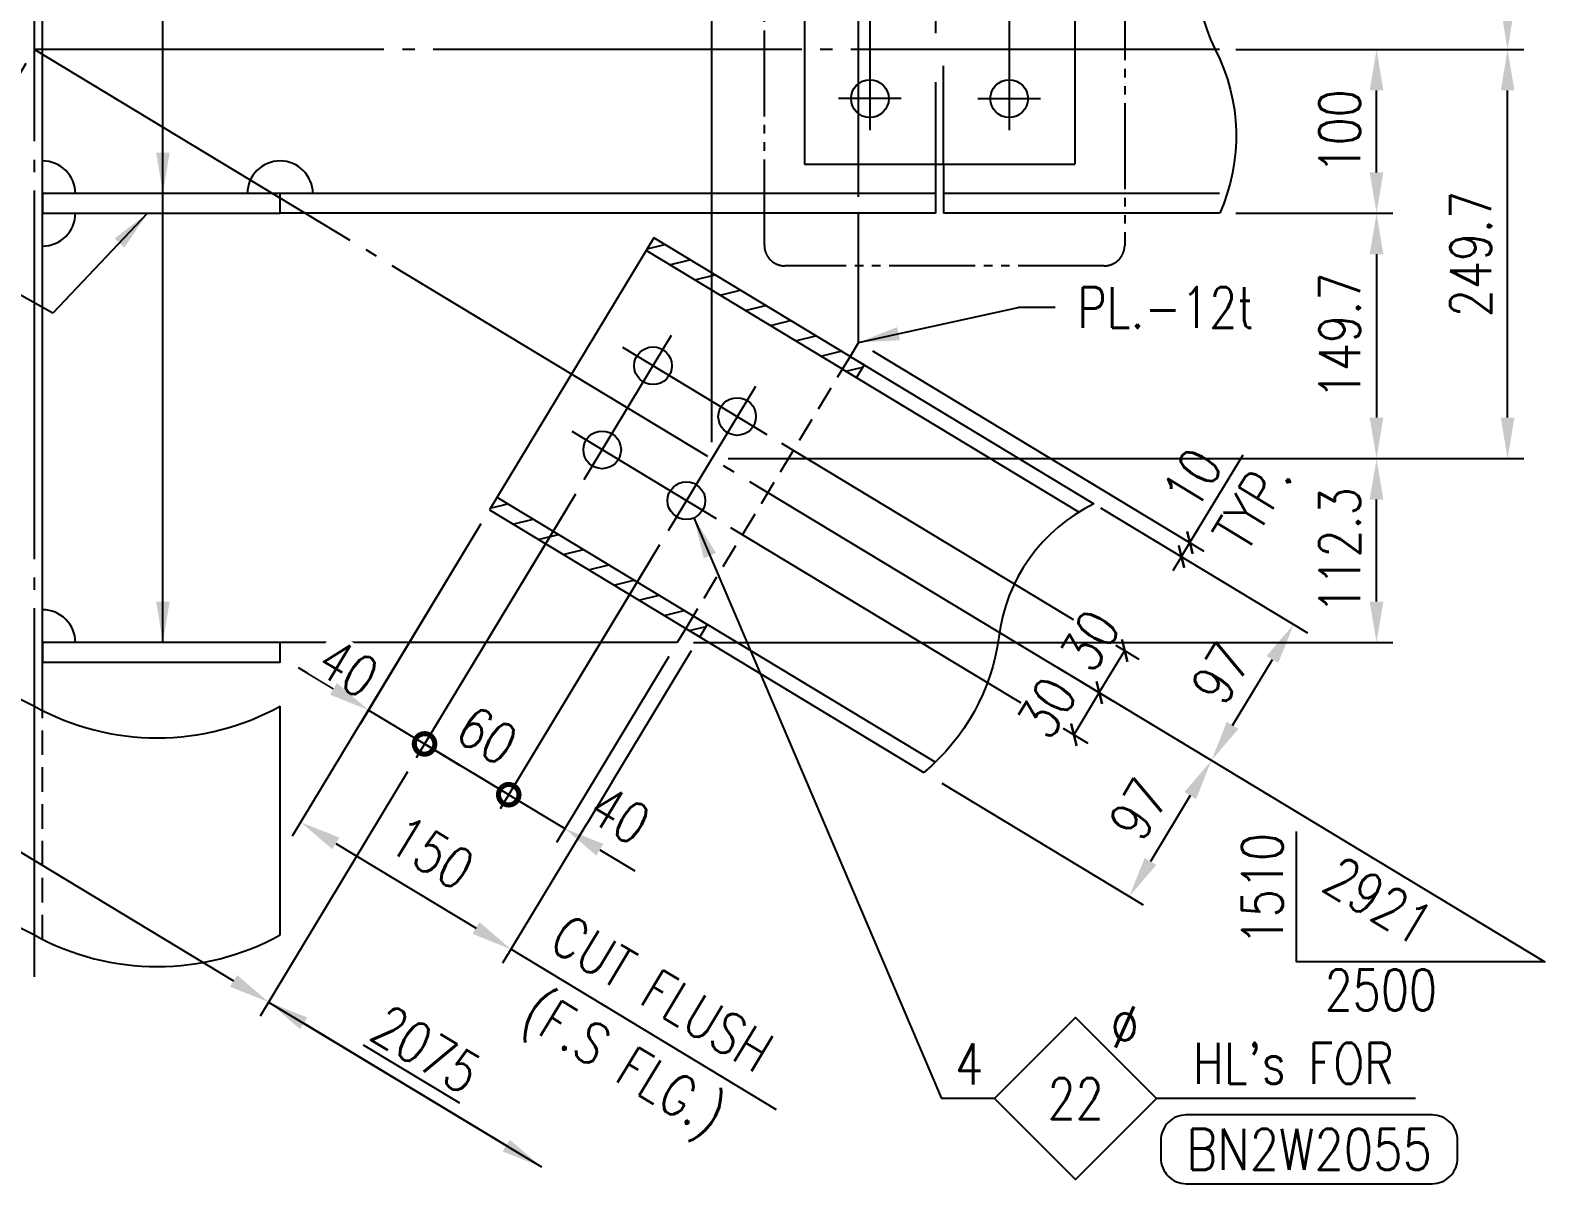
# Model space of a CAD drawing. Header units: millimetres. Extents: x 0 to 232280, y -26939 to 23794.
# Drawn here: x 133098 to 136796, y -21586 to -18769 of the extents above; entities that cross this region are included whole.
import ezdxf
from ezdxf.enums import TextEntityAlignment as Align

# ---------------------------------------------------------------- set-up
doc = ezdxf.new("R2010")
doc.units = ezdxf.units.MM
doc.header["$LTSCALE"] = 30
for name, pattern in [('JNK-CENTER', [34, 30, -1.5, 1, -1.5]), ('JNK-HIDDEN', [3, 2, -1]), ('PH2', [15, 10, -1, 1, -1, 1, -1])]:
    doc.linetypes.add(name, pattern=pattern)
for name, color, linetype in [('CEN-R', 1, 'JNK-CENTER'), ('CON-G', 3, 'Continuous'), ('CON-W', 7, 'Continuous'), ('CON-Y', 2, 'Continuous'), ('conL-g', 3, 'Continuous'), ('det', 2, 'PH2'), ('Dim-W', 7, 'Continuous'), ('HID-Y', 2, 'JNK-HIDDEN'), ('hole-g', 3, 'Continuous'), ('STL-OBJT', 7, 'Continuous')]:
    doc.layers.add(name, color=color, linetype=linetype)
doc.styles.add('SIMPLEX', font='simplex.shx', dxfattribs={"width": 0.8})
doc.dimstyles.new('DIM40', dxfattribs={"dimscale": 40, "dimtxt": 2.5, "dimasz": 2.5, "dimexe": 1, "dimexo": 1, "dimgap": 1, "dimtad": 1, "dimdec": 0, "dimdsep": 46, "dimtxsty": 'SIMPLEX', "dimcen": 0, "dimclrd": 7, "dimclre": 7, "dimclrt": 2, "dimadec": 1, "dimazin": 2, "dimtfac": 1, "dimtdec": 0, "dimtix": 1, "dimtmove": 2, "dimatfit": 2, "dimfxl": 1, "dimtolj": 1, "dimtzin": 0, "dimarcsym": 1})
doc.dimstyles.new('DIM40x4', dxfattribs={"dimscale": 40, "dimtxt": 2.5, "dimasz": 2.5, "dimexe": 1, "dimexo": 1, "dimgap": 1, "dimtad": 1, "dimdec": 1, "dimlfac": 0.25, "dimdsep": 46, "dimtxsty": 'SIMPLEX', "dimcen": 2.5, "dimclrd": 7, "dimclre": 7, "dimclrt": 2, "dimadec": 1, "dimazin": 2, "dimtfac": 1, "dimtdec": 1, "dimtmove": 2, "dimatfit": 3, "dimfxl": 1, "dimtfill": 1, "dimtolj": 1, "dimtzin": 0, "dimarcsym": 1})

# ---------------------------------------------------------------- blocks, each defined once
blk = doc.blocks.new('A$C2A8A663C')
at = {"layer": 'CEN-R'}
for p, q in [((-45, -50.83), (-45, -149.17)), ((40, -50.83), (40, -149.17)), ((-25.83, -70), (-64.17, -70)), ((-25.83, -70), (-64.17, -70)), ((20.83, -70), (59.17, -70)), ((20.83, -70), (59.17, -70)), ((-45, -110.83), (-45, -149.17)), ((40, -110.83), (40, -149.17)), ((-25.83, -130), (-64.17, -130)), ((-25.83, -130), (-64.17, -130)), ((20.83, -130), (59.17, -130)), ((20.83, -130), (59.17, -130))]:
    blk.add_line(p, q, dxfattribs=at)
at = {"layer": 'CON-G'}
for p, q in [((-5, -24), (-5, 0)), ((0, -24), (0, 0)), ((-5, -30), (-5, -24)), ((0, -30), (0, -24)), ((-85, -30), (80, -30)), ((-85, -30), (-85, -170)), ((80, -30), (80, -170)), ((-85, -170), (80, -170)), ((-5, -170), (-5, -176)), ((0, -170), (0, -176)), ((-5, -176), (-5, -200)), ((0, -176), (0, -200))]:
    blk.add_line(p, q, dxfattribs=at)
for centre in [(-45, -70), (40, -70), (-45, -130), (40, -130)]:
    blk.add_circle(centre, 11.5, dxfattribs=at)
at = {"layer": 'HID-Y'}
for p, q in [((-5, -30), (-5, -170)), ((0, -170), (0, -30))]:
    blk.add_line(p, q, dxfattribs=at)
blk = doc.blocks.new('F3R2332')
at = {"layer": 'Dim-W', "ltscale": 0.5}
h = blk.add_hatch(dxfattribs=at)
h.set_pattern_fill('ANSI31', color=256, scale=4)
h.paths.add_polyline_path([(319264.57, -29798.02), (319124.57, -29798.02), (319124.57, -29807.02), (319264.57, -29807.02), (319274.57, -29807.02), (319274.57, -29798.02)])
h = blk.add_hatch(dxfattribs=at)
h.set_pattern_fill('ANSI31', color=256, scale=4)
h.set_pattern_definition([(45, (0, -185), (-8.9802561, 8.9802561), [])])
h.paths.add_polyline_path([(319274.57, -29983.02), (319264.57, -29983.02), (319124.57, -29983.02), (319124.57, -29992.02), (319264.57, -29992.02), (319274.57, -29992.02)])
at = {"ltscale": 0.5}
for p, q in [((319264.57, -29798.02), (319274.57, -29798.02)), ((319274.57, -29798.02), (319274.57, -29807.02)), ((319264.57, -29807.02), (319274.57, -29807.02)), ((319264.57, -29983.02), (319274.57, -29983.02)), ((319274.57, -29983.02), (319274.57, -29992.02)), ((319264.57, -29992.02), (319274.57, -29992.02))]:
    blk.add_line(p, q, dxfattribs=at)
at = {"layer": 'CEN-R'}
for p, q in [((319164.57, -29843.52), (319164.57, -29946.52)), ((319224.57, -29843.52), (319224.57, -29946.52)), ((319246.07, -29865.02), (319143.07, -29865.02)), ((319246.07, -29925.02), (319143.07, -29925.02))]:
    blk.add_line(p, q, dxfattribs=at)
at = {"layer": 'CON-G'}
for p, q in [((319264.57, -29798.02), (319124.57, -29798.02)), ((319124.57, -29798.02), (319124.57, -29992.02)), ((319264.57, -29807.02), (319124.57, -29807.02)), ((319124.57, -29983.02), (319264.57, -29983.02)), ((319124.57, -29992.02), (319264.57, -29992.02))]:
    blk.add_line(p, q, dxfattribs=at)
at = {"layer": 'conL-g'}
for centre in [(319164.57, -29865.02), (319224.57, -29865.02), (319164.57, -29925.02), (319224.57, -29925.02)]:
    blk.add_circle(centre, 11.5, dxfattribs=at)
blk = doc.blocks.new('*D4022')
at = {"layer": 'DEFPOINTS', "color": 0, "ltscale": 0.5, "transparency": 16777216}
for p in [(135676.8, -19914.3), (136182.8, -20220), (135571.2, -20303.9)]:
    blk.add_point(p, dxfattribs=at)
at = {"layer": 'Dim-W', "color": 7, "lineweight": -2, "ltscale": 0.5, "transparency": 16777216}
for p, q in [((135711, -19935), (136217, -20240.6)), ((135605.5, -20324.6), (136016.4, -20572.8)), ((136033.9, -20466.5), (136131.1, -20305.6))]:
    blk.add_line(p, q, dxfattribs=at)
at = {"layer": 'Dim-W', "color": 7, "ltscale": 0.5, "transparency": 16777216}
for points in [[(136116.8, -20296.9), (136145.3, -20314.2), (136182.8, -20220)], [(136019.6, -20457.9), (136048.1, -20475.1), (135982.2, -20552.1)]]:
    blk.add_solid(points, dxfattribs=at)
at = {"layer": 'Dim-W', "color": 2, "ltscale": 0.5, "transparency": 16777216, "insert": (136005.4, -20339.5), "char_height": 100, "attachment_point": 5, "rotation": 58.868, "style": 'SIMPLEX', "bg_fill": 3, "box_fill_scale": 1.1, "bg_fill_color": 256, "bg_fill_true_color": 13158600, "bg_fill_transparency": 0}
blk.add_mtext('\\A1;97', dxfattribs=at)
blk = doc.blocks.new('*D4023')
at = {"layer": 'DEFPOINTS', "color": 0, "ltscale": 0.5, "transparency": 16777216}
for p in [(135571.2, -20303.9), (135289.4, -20587), (135781.6, -20884.2)]:
    blk.add_point(p, dxfattribs=at)
at = {"layer": 'Dim-W', "color": 7, "lineweight": -2, "ltscale": 0.5, "transparency": 16777216}
for p, q in [((135605.5, -20324.6), (136016.4, -20572.8)), ((135323.7, -20607.6), (135815.8, -20904.9)), ((135930.5, -20637.7), (135833.3, -20798.6))]:
    blk.add_line(p, q, dxfattribs=at)
at = {"layer": 'Dim-W', "color": 7, "ltscale": 0.5, "transparency": 16777216}
for points in [[(135916.2, -20629.1), (135944.7, -20646.3), (135982.2, -20552.1)], [(135819, -20790), (135847.5, -20807.2), (135781.6, -20884.2)]]:
    blk.add_solid(points, dxfattribs=at)
at = {"layer": 'Dim-W', "color": 2, "ltscale": 0.5, "transparency": 16777216, "insert": (135804.8, -20671.6), "char_height": 100, "attachment_point": 5, "rotation": 58.868, "style": 'SIMPLEX', "bg_fill": 3, "box_fill_scale": 1.1, "bg_fill_color": 256, "bg_fill_true_color": 13158600, "bg_fill_transparency": 0}
blk.add_mtext('\\A1;97', dxfattribs=at)
blk = doc.blocks.new('_ArchTick')
at = {"color": 0, "linetype": 'ByBlock', "const_width": 0.15}
blk.add_lwpolyline([(-0.5, -0.5), (0.5, 0.5)], dxfattribs=at)
blk = doc.blocks.new('*D4024')
at = {"layer": 'DEFPOINTS', "color": 0, "ltscale": 0.5, "transparency": 16777216}
for p in [(134897.7, -19756.9), (135571.2, -20303.9)]:
    blk.add_point(p, dxfattribs=at)
at = {"layer": 'Dim-W', "color": 7, "lineweight": -2, "ltscale": 0.5, "transparency": 16777216}
for p, q in [((134932, -19777.6), (135804.5, -20304.6)), ((135708.3, -20386.6), (135770.3, -20283.9)), ((135605.5, -20324.6), (135742.5, -20407.3))]:
    blk.add_line(p, q, dxfattribs=at)
at = {"layer": 'Dim-W', "color": 2, "ltscale": 0.5, "transparency": 16777216, "insert": (135685.5, -20259), "char_height": 100, "attachment_point": 5, "rotation": 58.868, "style": 'SIMPLEX', "bg_fill": 3, "box_fill_scale": 1.1, "bg_fill_color": 256, "bg_fill_true_color": 13158600, "bg_fill_transparency": 0}
blk.add_mtext('\\A1;30', dxfattribs=at)
at = {"layer": 'DEFPOINTS', "color": 0, "ltscale": 0.5, "transparency": 16777216}
blk.add_point((135770.3, -20283.9), dxfattribs=at)
at = {"layer": 'Dim-W', "color": 7, "lineweight": -2, "ltscale": 0.5, "transparency": 16777216, "xscale": 40, "yscale": 40, "zscale": 40}
for p, rotation in [((135770.3, -20283.9), 58.86802381178573), ((135708.3, -20386.6), 238.8680238117857)]:
    blk.add_blockref('_ArchTick', p, dxfattribs=dict(at, rotation=rotation))
blk = doc.blocks.new('*D4025')
at = {"layer": 'DEFPOINTS', "color": 0, "ltscale": 0.5, "transparency": 16777216}
for p in [(134773.7, -19962.3), (135571.2, -20303.9)]:
    blk.add_point(p, dxfattribs=at)
at = {"layer": 'Dim-W', "color": 7, "lineweight": -2, "ltscale": 0.5, "transparency": 16777216}
for p, q in [((134807.9, -19983), (135680.4, -20510)), ((135605.5, -20324.6), (135742.5, -20407.3)), ((135708.3, -20386.6), (135646.2, -20489.4))]:
    blk.add_line(p, q, dxfattribs=at)
at = {"layer": 'Dim-W', "color": 2, "ltscale": 0.5, "transparency": 16777216, "insert": (135580.4, -20423), "char_height": 100, "attachment_point": 5, "rotation": 58.868, "style": 'SIMPLEX', "bg_fill": 3, "box_fill_scale": 1.1, "bg_fill_color": 256, "bg_fill_true_color": 13158600, "bg_fill_transparency": 0}
blk.add_mtext('\\A1;30', dxfattribs=at)
at = {"layer": 'DEFPOINTS', "color": 0, "ltscale": 0.5, "transparency": 16777216}
blk.add_point((135646.2, -20489.4), dxfattribs=at)
at = {"layer": 'Dim-W', "color": 7, "lineweight": -2, "ltscale": 0.5, "transparency": 16777216, "xscale": 40, "yscale": 40, "zscale": 40}
for p, rotation in [((135708.3, -20386.6), 58.8680238117857), ((135646.2, -20489.4), 238.8680238117857)]:
    blk.add_blockref('_ArchTick', p, dxfattribs=dict(at, rotation=rotation))
blk = doc.blocks.new('*D4026')
at = {"layer": 'DEFPOINTS', "color": 0, "ltscale": 0.5, "transparency": 16777216}
for p in [(135120.3, -19531.5), (135676.8, -19914.3), (135929.5, -20020.3)]:
    blk.add_point(p, dxfattribs=at)
at = {"layer": 'Dim-W', "color": 7, "lineweight": -2, "ltscale": 0.5, "transparency": 16777216}
for p, q in [((135154.6, -19552.2), (135963.8, -20041)), ((135711, -19935), (135943.1, -20075.2)), ((135929.5, -20020.3), (135950.2, -19986)), ((135908.9, -20054.5), (135929.5, -20020.3)), ((135908.9, -20054.5), (135888.2, -20088.8))]:
    blk.add_line(p, q, dxfattribs=at)
at = {"layer": 'Dim-W', "color": 7, "lineweight": -2, "ltscale": 0.5, "transparency": 16777216, "xscale": 40, "yscale": 40, "zscale": 40}
for p, rotation in [((135929.5, -20020.3), 238.8680238117857), ((135908.9, -20054.5), 58.8680238117857)]:
    blk.add_blockref('_ArchTick', p, dxfattribs=dict(at, rotation=rotation))
at = {"layer": 'Dim-W', "color": 2, "ltscale": 0.5, "transparency": 16777216, "insert": (135935.3, -19864.1), "char_height": 100, "attachment_point": 5, "rotation": 58.868, "style": 'SIMPLEX', "bg_fill": 3, "box_fill_scale": 1.1, "bg_fill_color": 256, "bg_fill_true_color": 13158600, "bg_fill_transparency": 0}
blk.add_mtext('\\A1;10', dxfattribs=at)
blk = doc.blocks.new('_DotSmall')
at = {"color": 0, "linetype": 'ByBlock', "const_width": 0.5}
blk.add_lwpolyline([(-0.0625, 0, 1), (0.0625, 0, 1)], format="xyb", close=True, dxfattribs=at)
blk = doc.blocks.new('*D4027')
at = {"layer": 'DEFPOINTS', "color": 0, "ltscale": 0.5, "transparency": 16777216}
for p in [(134450.1, -19867.4), (134219.1, -19940.5), (134060.9, -20511.8)]:
    blk.add_point(p, dxfattribs=at)
at = {"layer": 'Dim-W', "color": 7, "lineweight": -2, "ltscale": 0.5, "transparency": 16777216}
for p, q in [((134429.5, -19901.6), (134040.3, -20546)), ((134198.4, -19974.7), (133903.3, -20463.3)), ((133838.4, -20377.4), (133752.8, -20325.7)), ((134060.9, -20511.8), (134146.5, -20563.5))]:
    blk.add_line(p, q, dxfattribs=at)
at = {"layer": 'Dim-W', "color": 7, "lineweight": -2, "ltscale": 0.5, "transparency": 16777216, "xscale": 100, "yscale": 100, "zscale": 100, "rotation": 148.8680238118935}
blk.add_blockref('_DotSmall', (134060.9, -20511.8), dxfattribs=at)
at = {"layer": 'Dim-W', "color": 2, "ltscale": 0.5, "transparency": 16777216, "insert": (133874.1, -20326.9), "char_height": 100, "attachment_point": 5, "rotation": 328.868, "style": 'SIMPLEX', "bg_fill": 3, "box_fill_scale": 1.1, "bg_fill_color": 256, "bg_fill_true_color": 13158600, "bg_fill_transparency": 0}
blk.add_mtext('\\A1;40', dxfattribs=at)
at = {"layer": 'Dim-W', "color": 7, "lineweight": -2, "ltscale": 0.5, "transparency": 16777216}
blk.add_line((133924, -20429.1), (134060.9, -20511.8), dxfattribs=at)
at = {"layer": 'Dim-W', "color": 7, "ltscale": 0.5, "transparency": 16777216}
blk.add_solid([(133829.8, -20391.6), (133847, -20363.1), (133924, -20429.1)], dxfattribs=at)
blk = doc.blocks.new('*D4028')
at = {"layer": 'DEFPOINTS', "color": 0, "ltscale": 0.5, "transparency": 16777216}
for p in [(134429.5, -19901.6), (134655.6, -19991.5), (134060.9, -20511.8)]:
    blk.add_point(p, dxfattribs=at)
at = {"layer": 'Dim-W', "color": 7, "lineweight": -2, "ltscale": 0.5, "transparency": 16777216}
for p, q in [((134408.8, -19935.9), (134040.3, -20546)), ((134634.9, -20025.7), (134245.7, -20670.1)), ((134266.4, -20635.9), (134060.9, -20511.8))]:
    blk.add_line(p, q, dxfattribs=at)
at = {"layer": 'Dim-W', "color": 2, "ltscale": 0.5, "transparency": 16777216, "insert": (134213.7, -20491.2), "char_height": 100, "attachment_point": 5, "rotation": 328.868, "style": 'SIMPLEX', "bg_fill": 3, "box_fill_scale": 1.1, "bg_fill_color": 256, "bg_fill_true_color": 13158600, "bg_fill_transparency": 0}
blk.add_mtext('\\A1;60', dxfattribs=at)
at = {"layer": 'Dim-W', "color": 7, "lineweight": -2, "ltscale": 0.5, "transparency": 16777216, "xscale": 100, "yscale": 100, "zscale": 100}
for p, rotation in [((134060.9, -20511.8), 148.8680238118935), ((134266.4, -20635.9), 328.8680238118935)]:
    blk.add_blockref('_DotSmall', p, dxfattribs=dict(at, rotation=rotation))
blk = doc.blocks.new('*D4029')
at = {"layer": 'DEFPOINTS', "color": 0, "ltscale": 0.5, "transparency": 16777216}
for p in [(134634.9, -20025.7), (134677.8, -20264.2), (134403.3, -20718.6)]:
    blk.add_point(p, dxfattribs=at)
at = {"layer": 'Dim-W', "color": 7, "lineweight": -2, "ltscale": 0.5, "transparency": 16777216}
for p, q in [((134614.2, -20060), (134245.7, -20670.1)), ((134657.1, -20298.5), (134382.7, -20752.8)), ((134266.4, -20635.9), (134180.8, -20584.2)), ((134266.4, -20635.9), (134403.3, -20718.6)), ((134488.9, -20770.3), (134574.5, -20822))]:
    blk.add_line(p, q, dxfattribs=at)
at = {"layer": 'Dim-W', "color": 7, "lineweight": -2, "ltscale": 0.5, "transparency": 16777216, "xscale": 100, "yscale": 100, "zscale": 100, "rotation": 328.8680238118935}
blk.add_blockref('_DotSmall', (134266.4, -20635.9), dxfattribs=at)
at = {"layer": 'Dim-W', "color": 2, "ltscale": 0.5, "transparency": 16777216, "insert": (134537.1, -20685.6), "char_height": 100, "attachment_point": 5, "rotation": 328.868, "style": 'SIMPLEX', "bg_fill": 3, "box_fill_scale": 1.1, "bg_fill_color": 256, "bg_fill_true_color": 13158600, "bg_fill_transparency": 0}
blk.add_mtext('\\A1;40', dxfattribs=at)
at = {"layer": 'Dim-W', "color": 7, "ltscale": 0.5, "transparency": 16777216}
blk.add_solid([(134480.3, -20784.6), (134497.5, -20756), (134403.3, -20718.6)], dxfattribs=at)
blk = doc.blocks.new('*D4220')
at = {"layer": 'DEFPOINTS', "color": 0, "ltscale": 0.5, "transparency": 16777216}
for p in [(134219.1, -19940.5), (134732.7, -20250.7), (134272.1, -21013.2)]:
    blk.add_point(p, dxfattribs=at)
at = {"layer": 'Dim-W', "color": 7, "lineweight": -2, "ltscale": 0.5, "transparency": 16777216}
for p, q in [((134198.4, -19974.7), (133737.9, -20737.2)), ((134712, -20284.9), (134251.4, -21047.4)), ((133844.1, -20754.7), (134186.5, -20961.5))]:
    blk.add_line(p, q, dxfattribs=at)
at = {"layer": 'Dim-W', "color": 7, "ltscale": 0.5, "transparency": 16777216}
for points in [[(133835.5, -20768.9), (133852.8, -20740.4), (133758.5, -20703)], [(134177.9, -20975.7), (134195.1, -20947.2), (134272.1, -21013.2)]]:
    blk.add_solid(points, dxfattribs=at)
at = {"layer": 'Dim-W', "color": 2, "ltscale": 0.5, "transparency": 16777216, "insert": (134078.2, -20777.6), "char_height": 100, "attachment_point": 5, "rotation": 328.868, "style": 'SIMPLEX', "bg_fill": 3, "box_fill_scale": 1.1, "bg_fill_color": 256, "bg_fill_true_color": 13158600, "bg_fill_transparency": 0}
blk.add_mtext('\\A1;150', dxfattribs=at)
blk = doc.blocks.new('*D4030')
at = {"layer": 'DEFPOINTS', "color": 0, "ltscale": 0.5, "transparency": 16777216}
for p in [(134762.1, -17370.1), (133108.2, -17945.3), (134762.1, -19815.2)]:
    blk.add_point(p, dxfattribs=at)
at = {"layer": 'Dim-W', "color": 7, "lineweight": -2, "ltscale": 0.5, "transparency": 16777216}
for p, q in [((133108.2, -17905.3), (133108.2, -17330.1)), ((134762.1, -19775.2), (134762.1, -17330.1)), ((133208.2, -17370.1), (134662.1, -17370.1))]:
    blk.add_line(p, q, dxfattribs=at)
at = {"layer": 'Dim-W', "color": 7, "ltscale": 0.5, "transparency": 16777216}
for points in [[(133208.2, -17353.5), (133208.2, -17386.8), (133108.2, -17370.1)], [(134662.1, -17353.5), (134662.1, -17386.8), (134762.1, -17370.1)]]:
    blk.add_solid(points, dxfattribs=at)
at = {"layer": 'Dim-W', "color": 2, "ltscale": 0.5, "transparency": 16777216, "insert": (133935.2, -17280.1), "char_height": 100, "attachment_point": 5, "style": 'SIMPLEX', "bg_fill": 3, "box_fill_scale": 1.1, "bg_fill_color": 256, "bg_fill_true_color": 13158600, "bg_fill_transparency": 0}
blk.add_mtext('\\A1;413.5', dxfattribs=at)
blk = doc.blocks.new('*D4031')
at = {"layer": 'DEFPOINTS', "color": 0, "ltscale": 0.5, "transparency": 16777216}
for p in [(134762.1, -17690.1), (135120.3, -19216.2), (134762.1, -19815.2)]:
    blk.add_point(p, dxfattribs=at)
at = {"layer": 'Dim-W', "color": 7, "lineweight": -2, "ltscale": 0.5, "transparency": 16777216}
for p, q in [((134762.1, -19775.2), (134762.1, -17650.1)), ((135120.3, -19176.2), (135120.3, -17650.1)), ((135020.3, -17690.1), (134862.1, -17690.1))]:
    blk.add_line(p, q, dxfattribs=at)
at = {"layer": 'Dim-W', "color": 7, "ltscale": 0.5, "transparency": 16777216}
for points in [[(134862.1, -17673.5), (134862.1, -17706.8), (134762.1, -17690.1)], [(135020.3, -17673.5), (135020.3, -17706.8), (135120.3, -17690.1)]]:
    blk.add_solid(points, dxfattribs=at)
at = {"layer": 'Dim-W', "color": 2, "ltscale": 0.5, "transparency": 16777216, "insert": (134941.2, -17600.1), "char_height": 100, "attachment_point": 5, "style": 'SIMPLEX', "bg_fill": 3, "box_fill_scale": 1.1, "bg_fill_color": 256, "bg_fill_true_color": 13158600, "bg_fill_transparency": 0}
blk.add_mtext('\\A1;89.6', dxfattribs=at)
blk = doc.blocks.new('*D4221')
at = {"layer": 'DEFPOINTS', "color": 0, "ltscale": 0.5, "transparency": 16777216}
for p in [(136001.7, -18816.2), (136705.2, -18816.2), (134762.1, -19815.2)]:
    blk.add_point(p, dxfattribs=at)
at = {"layer": 'Dim-W', "color": 7, "lineweight": -2, "ltscale": 0.5, "transparency": 16777216}
for p, q in [((136041.7, -18816.2), (136745.2, -18816.2)), ((136705.2, -19715.2), (136705.2, -18916.2)), ((134802.1, -19815.2), (136745.2, -19815.2))]:
    blk.add_line(p, q, dxfattribs=at)
at = {"layer": 'Dim-W', "color": 7, "ltscale": 0.5, "transparency": 16777216}
for points in [[(136688.5, -18916.2), (136721.8, -18916.2), (136705.2, -18816.2)], [(136688.5, -19715.2), (136721.8, -19715.2), (136705.2, -19815.2)]]:
    blk.add_solid(points, dxfattribs=at)
at = {"layer": 'Dim-W', "color": 2, "ltscale": 0.5, "transparency": 16777216, "insert": (136615.2, -19315.7), "char_height": 100, "attachment_point": 5, "rotation": 90, "style": 'SIMPLEX', "bg_fill": 3, "box_fill_scale": 1.1, "bg_fill_color": 256, "bg_fill_true_color": 13158600, "bg_fill_transparency": 0}
blk.add_mtext('\\A1;249.7', dxfattribs=at)
blk = doc.blocks.new('*D4222')
at = {"layer": 'DEFPOINTS', "color": 0, "ltscale": 0.5, "transparency": 16777216}
for p in [(136385.2, -19815.2), (136385.2, -19815.2), (134677.8, -20264.2)]:
    blk.add_point(p, dxfattribs=at)
at = {"layer": 'Dim-W', "color": 7, "lineweight": -2, "ltscale": 0.5, "transparency": 16777216}
for p, q in [((136385.2, -20164.2), (136385.2, -19915.2)), ((134717.8, -20264.2), (136425.2, -20264.2))]:
    blk.add_line(p, q, dxfattribs=at)
at = {"layer": 'Dim-W', "color": 7, "ltscale": 0.5, "transparency": 16777216}
for points in [[(136368.5, -19915.2), (136401.8, -19915.2), (136385.2, -19815.2)], [(136368.5, -20164.2), (136401.8, -20164.2), (136385.2, -20264.2)]]:
    blk.add_solid(points, dxfattribs=at)
at = {"layer": 'Dim-W', "color": 2, "ltscale": 0.5, "transparency": 16777216, "insert": (136295.2, -20039.7), "char_height": 100, "attachment_point": 5, "rotation": 90, "style": 'SIMPLEX', "bg_fill": 3, "box_fill_scale": 1.1, "bg_fill_color": 256, "bg_fill_true_color": 13158600, "bg_fill_transparency": 0}
blk.add_mtext('\\A1;112.3', dxfattribs=at)
blk = doc.blocks.new('*D4034')
at = {"layer": 'DEFPOINTS', "color": 0, "ltscale": 0.5, "transparency": 16777216}
for p in [(136001.7, -19216.2), (136385.2, -19815.2), (136385.2, -19815.2)]:
    blk.add_point(p, dxfattribs=at)
at = {"layer": 'Dim-W', "color": 7, "lineweight": -2, "ltscale": 0.5, "transparency": 16777216}
for p, q in [((136041.7, -19216.2), (136425.2, -19216.2)), ((136385.2, -19316.2), (136385.2, -19715.2))]:
    blk.add_line(p, q, dxfattribs=at)
at = {"layer": 'Dim-W', "color": 7, "ltscale": 0.5, "transparency": 16777216}
for points in [[(136368.5, -19316.2), (136401.8, -19316.2), (136385.2, -19216.2)], [(136368.5, -19715.2), (136401.8, -19715.2), (136385.2, -19815.2)]]:
    blk.add_solid(points, dxfattribs=at)
at = {"layer": 'Dim-W', "color": 2, "ltscale": 0.5, "transparency": 16777216, "insert": (136295.2, -19515.7), "char_height": 100, "attachment_point": 5, "rotation": 90, "style": 'SIMPLEX', "bg_fill": 3, "box_fill_scale": 1.1, "bg_fill_color": 256, "bg_fill_true_color": 13158600, "bg_fill_transparency": 0}
blk.add_mtext('\\A1;149.7', dxfattribs=at)
blk = doc.blocks.new('*D4035')
at = {"layer": 'DEFPOINTS', "color": 0, "ltscale": 0.5, "transparency": 16777216}
for p in [(136385.2, -18816.2), (136385.2, -18816.2), (136385.2, -19216.2)]:
    blk.add_point(p, dxfattribs=at)
at = {"layer": 'Dim-W', "color": 7, "lineweight": -2, "ltscale": 0.5, "transparency": 16777216}
blk.add_line((136385.2, -19116.2), (136385.2, -18916.2), dxfattribs=at)
at = {"layer": 'Dim-W', "color": 7, "ltscale": 0.5, "transparency": 16777216}
for points in [[(136368.5, -18916.2), (136401.8, -18916.2), (136385.2, -18816.2)], [(136368.5, -19116.2), (136401.8, -19116.2), (136385.2, -19216.2)]]:
    blk.add_solid(points, dxfattribs=at)
at = {"layer": 'Dim-W', "color": 2, "ltscale": 0.5, "transparency": 16777216, "insert": (136295.2, -19016.2), "char_height": 100, "attachment_point": 5, "rotation": 90, "style": 'SIMPLEX', "bg_fill": 3, "box_fill_scale": 1.1, "bg_fill_color": 256, "bg_fill_true_color": 13158600, "bg_fill_transparency": 0}
blk.add_mtext('\\A1;100', dxfattribs=at)
blk = doc.blocks.new('*D4036')
at = {"layer": 'DEFPOINTS', "color": 0, "ltscale": 0.5, "transparency": 16777216}
for p in [(136001.7, -18416.2), (136705.2, -18816.2), (136705.2, -18816.2)]:
    blk.add_point(p, dxfattribs=at)
at = {"layer": 'Dim-W', "color": 7, "lineweight": -2, "ltscale": 0.5, "transparency": 16777216}
for p, q in [((136041.7, -18416.2), (136745.2, -18416.2)), ((136705.2, -18516.2), (136705.2, -18716.2))]:
    blk.add_line(p, q, dxfattribs=at)
at = {"layer": 'Dim-W', "color": 7, "ltscale": 0.5, "transparency": 16777216}
for points in [[(136688.5, -18516.2), (136721.8, -18516.2), (136705.2, -18416.2)], [(136688.5, -18716.2), (136721.8, -18716.2), (136705.2, -18816.2)]]:
    blk.add_solid(points, dxfattribs=at)
at = {"layer": 'Dim-W', "color": 2, "ltscale": 0.5, "transparency": 16777216, "insert": (136615.2, -18616.2), "char_height": 100, "attachment_point": 5, "rotation": 90, "style": 'SIMPLEX', "bg_fill": 3, "box_fill_scale": 1.1, "bg_fill_color": 256, "bg_fill_true_color": 13158600, "bg_fill_transparency": 0}
blk.add_mtext('\\A1;100', dxfattribs=at)
blk = doc.blocks.new('*D4223')
at = {"layer": 'DEFPOINTS', "color": 0, "ltscale": 0.5, "transparency": 16777216}
for p in [(133108.2, -18816.2), (134040.3, -20546), (133680.1, -21142.2)]:
    blk.add_point(p, dxfattribs=at)
at = {"layer": 'Dim-W', "color": 7, "lineweight": -2, "ltscale": 0.5, "transparency": 16777216}
for p, q in [((133087.6, -18850.5), (132211.1, -20301.6)), ((132317.3, -20319.1), (133594.5, -21090.5)), ((134019.6, -20580.3), (133659.5, -21176.5))]:
    blk.add_line(p, q, dxfattribs=at)
at = {"layer": 'Dim-W', "color": 7, "ltscale": 0.5, "transparency": 16777216}
for points in [[(132325.9, -20304.8), (132308.7, -20333.4), (132231.7, -20267.4)], [(133603.2, -21076.3), (133585.9, -21104.8), (133680.1, -21142.2)]]:
    blk.add_solid(points, dxfattribs=at)
at = {"layer": 'Dim-W', "color": 2, "ltscale": 0.5, "transparency": 16777216, "insert": (132950.2, -20590.1), "char_height": 100, "attachment_point": 5, "rotation": 328.868, "style": 'SIMPLEX', "bg_fill": 3, "box_fill_scale": 1.1, "bg_fill_color": 256, "bg_fill_true_color": 13158600, "bg_fill_transparency": 0}
blk.add_mtext('\\A1;423', dxfattribs=at)
blk = doc.blocks.new('*D4037')
at = {"layer": 'DEFPOINTS', "color": 0, "ltscale": 0.5, "transparency": 16777216}
for p in [(133680.1, -21142.2), (133680.1, -21142.2), (134346.1, -21544.4)]:
    blk.add_point(p, dxfattribs=at)
at = {"layer": 'Dim-W', "color": 7, "lineweight": -2, "ltscale": 0.5, "transparency": 16777216}
blk.add_line((134260.5, -21492.7), (133765.7, -21193.9), dxfattribs=at)
at = {"layer": 'Dim-W', "color": 7, "ltscale": 0.5, "transparency": 16777216}
for points in [[(133774.4, -21179.7), (133757.1, -21208.2), (133680.1, -21142.2)], [(134269.1, -21478.5), (134251.8, -21507), (134346.1, -21544.4)]]:
    blk.add_solid(points, dxfattribs=at)
at = {"layer": 'Dim-W', "color": 2, "ltscale": 0.5, "transparency": 16777216, "insert": (134064.8, -21257.7), "char_height": 100, "attachment_point": 5, "rotation": 328.868, "style": 'SIMPLEX', "bg_fill": 3, "box_fill_scale": 1.1, "bg_fill_color": 256, "bg_fill_true_color": 13158600, "bg_fill_transparency": 0}
blk.add_mtext('\\A1;\\L2075', dxfattribs=at)
blk = doc.blocks.new('BOLTHOLE')
at = {"layer": 'CON-W'}
blk.add_line((25.697, 0), (9.899, 0), dxfattribs=at)
blk.add_lwpolyline([(0, 0), (4.95, 4.95), (9.899, 0), (4.95, -4.95)], close=True, dxfattribs=at)
at = {"layer": 'CON-Y', "style": 'SIMPLEX', "width": 0.8}
for s, p in [('%%C', (8.809, 3.123)), ("HL's FOR", (24.369, 0.901))]:
    blk.add_text(s, height=2.5, dxfattribs=at).set_placement(p, align=Align.RIGHT)
blk.add_attdef('4', text='', height=2.5, dxfattribs=at).set_placement((-0.692, 0.866), align=Align.RIGHT)
blk.add_attdef('22', text='', height=2.5, dxfattribs=at).set_placement((4.95, 0), align=Align.MIDDLE_CENTER)
blk = doc.blocks.new('boltmark')
at = {"layer": 'CON-Y'}
blk.add_lwpolyline([(0, -4.2), (15, -4.2, 0.414214), (16.562, -2.637), (16.562, -1.562, 0.414214), (15, 0), (0, 0, 0.414214), (-1.562, -1.562), (-1.562, -2.637, 0.414214)], format="xyb", close=True, dxfattribs=at)
at = {"layer": 'CON-G', "style": 'SIMPLEX', "width": 0.802523}
blk.add_attdef('BN2W1650', text='', height=2.5, dxfattribs=at).set_placement((0, -3.35), (15, -3.35), align=Align.FIT)

msp = doc.modelspace()

# ---------------------------------------------------------------- linework, layer by layer
at = {"layer": 'CEN-R'}
for p, q in [((133108.23, -21080.4), (133108.23, -18416.23)), ((136001.74, -18816.23), (133108.23, -18816.23)), ((133108.23, -18816.23), (135708.08, -20386.54))]:
    msp.add_line(p, q, dxfattribs=at)
at = {"layer": 'CON-G'}
for p, q in [((133128.23, -20430.36), (133128.23, -18416.23)), ((135308.23, -19168.23), (133708.23, -19168.23)), ((136001.74, -19168.23), (135328.23, -19168.23)), ((135308.23, -19216.23), (133708.23, -19216.23)), ((135120.32, -19531.52), (135120.32, -19216.23)), ((136001.74, -19216.23), (135328.23, -19216.23)), ((135120.32, -19531.52), (135099.64, -19565.76)), ((135081.02, -19596.58), (135658.85, -19945.58)), ((135099.64, -19565.76), (135695.35, -19925.57)), ((134717.05, -20199.18), (135308.17, -20556.22)), ((134698.44, -20230), (134677.76, -20264.24)), ((134698.44, -20230), (135280.14, -20581.35)), ((134677.76, -20264.24), (133708.23, -20264.24)), ((133708.23, -20978.21), (133708.23, -20419.77))]:
    msp.add_line(p, q, dxfattribs=at)
for points in [[(133128.23, -19168.23), (133128.23, -19216.23), (133708.23, -19216.23), (133708.23, -19168.23)], [(133128.23, -20312.24), (133708.23, -20312.24), (133708.23, -20264.24), (133128.23, -20264.24)]]:
    msp.add_lwpolyline(points, close=True, dxfattribs=at)
for centre, start, end in [((133128.23, -19168.23), 0, 90), ((133708.23, -19168.23), 0, 180), ((133128.23, -19216.23), 270, 0), ((133128.23, -20264.24), 0, 90)]:
    msp.add_arc(centre, 80, start, end, dxfattribs=at)
at = {"layer": 'CON-W'}
msp.add_line((135452.4, -21377.71), (135323.17, -21377.71), dxfattribs=at)
for points in [[(136001.74, -18416.23, 0.2550891), (135991.54, -18816.1, -0.2266495), (136002.26, -19216.23, -0.2415798)], [(135695.35, -19925.57, 0.2550891), (135463.08, -20251.23, -0.1871049), (135280.14, -20581.35, -0.1871049)], [(132508.23, -20419.77, -0.2550891), (133108.23, -20419.77, 0.2579286), (133708.23, -20419.77)], [(132508.23, -20978.21, -0.2550891), (133108.23, -20978.21, 0.2579286), (133708.23, -20978.21)]]:
    msp.add_lwpolyline(points, format="xyb", dxfattribs=at)
at = {"layer": 'Dim-W', "ltscale": 0.5}
msp.add_lwpolyline([(133422.02, -20264.24), (133422.02, -18094.56), (132921.8, -18094.56)], dxfattribs=at)
at = {"layer": 'HID-Y'}
for p, q in [((135099.64, -19565.76), (134698.44, -20230)), ((133128.23, -20988.8), (133128.23, -20430.36))]:
    msp.add_line(p, q, dxfattribs=at)

# ---------------------------------------------------------------- block references
at = {"xscale": 40, "yscale": 40, "zscale": 40}
msp.add_blockref('BOLTHOLE', (135452.4, -21377.71), dxfattribs=at).add_auto_attribs({'4': '4', '22': '22'})
ref = msp.add_blockref('boltmark', (135920.78, -21417.71), dxfattribs=dict(xscale=40, yscale=40, zscale=40))
ref.add_attrib('BN2W1650', 'BN2W2055', dxfattribs={"layer": 'CON-G', "height": 100, "style": 'SIMPLEX', "width": 0.782585}).set_placement((135920.78, -21551.7), (136520.77, -21551.7), align=Align.FIT)
at = {"layer": 'Dim-W', "ltscale": 0.5, "xscale": 4, "yscale": 4, "zscale": 4}
msp.add_blockref('A$C2A8A663C', (135328.23, -18416.23), dxfattribs=at)
at = {"layer": 'hole-g', "xscale": 4, "yscale": 4, "zscale": 4, "rotation": 328.868023811509}
msp.add_blockref('F3R2332', (-896411.41, 742713.46), dxfattribs=at)

# ---------------------------------------------------------------- texts
at = {"layer": 'CON-Y', "style": 'SIMPLEX', "width": 0.8}
msp.add_text('1510', height=100, rotation=90, dxfattribs=at).set_placement((136156.4, -21003.55))
msp.add_text('2500', height=100, dxfattribs=at).set_placement((136258.45, -21162.35))
at = {"layer": 'Dim-W', "color": 2, "style": 'SIMPLEX', "width": 0.8}
msp.add_text('2921', height=100, rotation=328.86802, dxfattribs=at).set_placement((136246.54, -20866.69))
msp.add_text('(F.S FLG.)', height=100, rotation=328.86802, dxfattribs=at).set_placement((134523.24, -21333.11), align=Align.CENTER)

# ---------------------------------------------------------------- leaders
at = {"layer": 'CON-W'}
msp.add_leader([(133422.02, -19168.23), (133422.02, -18094.56)], dimstyle='DIM40x4', dxfattribs=at)

# ---------------------------------------------------------------- next in the draw order: dimensions: what is measured, and where the dimension line sits
at = {"layer": 'Dim-W', "ltscale": 0.5}
dim = msp.add_linear_dim(base=(134762.08, -17370.14), p1=(133108.23, -17945.3), p2=(134762.08, -19815.16), dimstyle='DIM40x4', dxfattribs=at)
dim.commit()
dim.dimension.update_dxf_attribs({"geometry": '*D4030', "text_midpoint": (133935.16, -17280.14)})
dim = msp.add_linear_dim(base=(134060.94, -20511.78), p1=(134219.09, -19940.47), p2=(134450.14, -19867.41), angle=328.86802, dimstyle='DIM40x4', override={"dimblk2": 'DotSmall', "dimsah": 1}, dxfattribs=at)
dim.commit()
dim.dimension.update_dxf_attribs({"geometry": '*D4027', "text_midpoint": (133874.15, -20326.91), "dimtype": 160})
dim = msp.add_linear_dim(base=(136182.76, -20219.97), p1=(135571.23, -20303.89), p2=(135676.76, -19914.34), angle=58.86802, dimstyle='DIM40x4', dxfattribs=at)
dim.commit()
dim.dimension.update_dxf_attribs({"geometry": '*D4022', "text_midpoint": (136005.43, -20339.5)})

# ---------------------------------------------------------------- next in the draw order: dimensions: what is measured, and where the dimension line sits
dim = msp.add_linear_dim(base=(134060.94, -20511.78), p1=(134655.58, -19991.49), p2=(134429.46, -19901.65), angle=328.86802, dimstyle='DIM40x4', override={"dimblk1": 'DotSmall', "dimblk2": 'DotSmall', "dimsah": 1}, dxfattribs=at)
dim.commit()
dim.dimension.update_dxf_attribs({"geometry": '*D4028', "text_midpoint": (134213.71, -20491.16), "dimtype": 160})
dim = msp.add_linear_dim(base=(135781.56, -20884.21), p1=(135571.23, -20303.89), p2=(135289.45, -20586.97), angle=238.86802, dimstyle='DIM40x4', dxfattribs=at)
dim.commit()
dim.dimension.update_dxf_attribs({"geometry": '*D4023', "text_midpoint": (135804.83, -20671.62)})

# ---------------------------------------------------------------- next in the draw order: leaders
at = {"layer": 'STL-OBJT'}
msp.add_leader([(133384.45, -19216.23), (133153.44, -19460.02), (132208.27, -18935.46)], dimstyle='DIM40', dxfattribs=at)

# ---------------------------------------------------------------- next in the draw order: linework, layer by layer
at = {"layer": 'Dim-W', "ltscale": 0.5}
msp.add_lwpolyline([(136016.4, -20572.77), (136795.8, -21043.53), (136189.4, -21043.53), (136189.4, -20725.62)], dxfattribs=at)

# ---------------------------------------------------------------- next in the draw order: dimensions: what is measured, and where the dimension line sits
for base, p1, p2, angle, override, picture, middle in [((135770.29, -20283.93), (135571.23, -20303.89), (134897.74, -19756.9), 58.86802, {"dimasz": 1, "dimblk1": 'ArchTick', "dimblk2": 'ArchTick', "dimsah": 1}, '*D4024', (135685.47, -20259.03)), ((134403.33, -20718.58), (134634.9, -20025.73), (134677.76, -20264.24), 328.86802, {"dimblk1": 'DotSmall', "dimsah": 1}, '*D4029', (134537.07, -20685.62))]:
    dim = msp.add_linear_dim(base=base, p1=p1, p2=p2, angle=angle, dimstyle='DIM40x4', override=override, dxfattribs=at)
    dim.commit()
    dim.dimension.update_dxf_attribs({"geometry": picture, "text_midpoint": middle, "dimtype": 160})

# ---------------------------------------------------------------- next in the draw order: dimensions: what is measured, and where the dimension line sits
dim = msp.add_linear_dim(base=(134272.13, -21013.18), p1=(134219.09, -19940.47), p2=(134732.68, -20250.68), angle=328.86802, dimstyle='DIM40x4', dxfattribs=at)
dim.commit()
dim.dimension.update_dxf_attribs({"geometry": '*D4220', "text_midpoint": (134078.24, -20777.56), "dimtype": 160})
dim = msp.add_linear_dim(base=(135646.21, -20489.36), p1=(135571.23, -20303.89), p2=(134773.65, -19962.34), angle=238.86802, dimstyle='DIM40x4', override={"dimasz": 1, "dimblk1": 'ArchTick', "dimblk2": 'ArchTick', "dimsah": 1}, dxfattribs=at)
dim.commit()
dim.dimension.update_dxf_attribs({"geometry": '*D4025', "text_midpoint": (135580.42, -20423.01), "dimtype": 160})

# ---------------------------------------------------------------- next in the draw order: linework, layer by layer
msp.add_line((134272.13, -21013.18), (134919.46, -21404.17), dxfattribs=at)

# ---------------------------------------------------------------- next in the draw order: texts
at = {"layer": 'Dim-W', "color": 2, "style": 'SIMPLEX', "width": 0.8}
msp.add_text('CUT FLUSH', height=100, rotation=328.86802, dxfattribs=at).set_placement((134615.43, -21164.04), align=Align.CENTER)

# ---------------------------------------------------------------- next in the draw order: dimensions: what is measured, and where the dimension line sits
at = {"layer": 'Dim-W', "ltscale": 0.5}
dim = msp.add_linear_dim(base=(133680.15, -21142.23), p1=(133108.23, -18816.23), p2=(134040.26, -20546.02), angle=328.86802, dimstyle='DIM40x4', dxfattribs=at)
dim.commit()
dim.dimension.update_dxf_attribs({"geometry": '*D4223', "text_midpoint": (132950.23, -20590.13), "dimtype": 160})
dim = msp.add_linear_dim(base=(135929.53, -20020.29), p1=(135676.76, -19914.34), p2=(135120.32, -19531.52), angle=58.86802, dimstyle='DIM40x4', override={"dimasz": 1, "dimblk1": 'ArchTick', "dimblk2": 'ArchTick', "dimsah": 1}, dxfattribs=at)
dim.commit()
dim.dimension.update_dxf_attribs({"geometry": '*D4026', "text_midpoint": (135935.26, -19864.08), "dimtype": 160})

# ---------------------------------------------------------------- next in the draw order: linework, layer by layer
for p, q in [((135929.53, -20020.29), (136059.2, -19805.61)), ((133680.15, -21142.23), (134346.06, -21544.44))]:
    msp.add_line(p, q, dxfattribs=at)

# ---------------------------------------------------------------- next in the draw order: texts
at = {"layer": 'CON-Y', "style": 'SIMPLEX', "width": 0.8}
msp.add_text('TYP.', height=100, rotation=58.86802, dxfattribs=at).set_placement((136067.18, -20048.35))

# ---------------------------------------------------------------- next in the draw order: dimensions: what is measured, and where the dimension line sits
at = {"layer": 'Dim-W', "ltscale": 0.5}
dim = msp.add_linear_dim(base=(134762.08, -17690.14), p1=(135120.32, -19216.23), p2=(134762.08, -19815.16), dimstyle='DIM40x4', dxfattribs=at)
dim.commit()
dim.dimension.update_dxf_attribs({"geometry": '*D4031', "text_midpoint": (134941.2, -17600.14)})

# ---------------------------------------------------------------- next in the draw order: leaders
at = {"layer": 'CON-W'}
msp.add_leader([(133422.02, -20264.24), (133422.02, -18506.5)], dimstyle='DIM40x4', dxfattribs=at)

# ---------------------------------------------------------------- next in the draw order: dimensions: what is measured, and where the dimension line sits
at = {"layer": 'Dim-W', "ltscale": 0.5}
dim = msp.add_linear_dim(base=(136705.16, -18816.23), p1=(134762.08, -19815.16), p2=(136001.74, -18816.23), angle=90, dimstyle='DIM40x4', dxfattribs=at)
dim.commit()
dim.dimension.update_dxf_attribs({"geometry": '*D4221', "text_midpoint": (136615.16, -19315.7)})
dim = msp.add_linear_dim(base=(133680.15, -21142.23), p1=(134346.06, -21544.44), p2=(133680.15, -21142.23), angle=328.86802, text='%%u2075', dimstyle='DIM40x4', dxfattribs=at)
dim.commit()
dim.dimension.update_dxf_attribs({"geometry": '*D4037', "text_midpoint": (134064.8, -21257.74)})

# ---------------------------------------------------------------- next in the draw order: linework, layer by layer
at = {"layer": 'CON-W'}
msp.add_line((135600.28, -19446.26), (135510.22, -19446.26), dxfattribs=at)
at = {"layer": 'det', "ltscale": 0.7}
msp.add_lwpolyline([(134890.48, -18317.37, -0.4142136), (134940.48, -18267.37), (135720.3, -18267.37, -0.4142136), (135770.3, -18317.37), (135770.3, -19294.45, -0.4142136), (135720.3, -19344.45), (134940.48, -19344.45, -0.4142136), (134890.48, -19294.45)], format="xyb", close=True, dxfattribs=at)

# ---------------------------------------------------------------- next in the draw order: dimensions: what is measured, and where the dimension line sits
at = {"layer": 'Dim-W', "ltscale": 0.5}
dim = msp.add_linear_dim(base=(136385.16, -19815.16), p1=(134677.76, -20264.24), p2=(136385.16, -19815.16), angle=90, dimstyle='DIM40x4', dxfattribs=at)
dim.commit()
dim.dimension.update_dxf_attribs({"geometry": '*D4222', "text_midpoint": (136295.16, -20039.7)})

# ---------------------------------------------------------------- next in the draw order: leaders
at = {"layer": 'CON-W'}
msp.add_leader([(135120.32, -19531.52), (135510.22, -19446.26)], dimstyle='DIM40x4', dxfattribs=at)

# ---------------------------------------------------------------- next in the draw order: dimensions: what is measured, and where the dimension line sits
at = {"layer": 'Dim-W', "ltscale": 0.5}
dim = msp.add_linear_dim(base=(136385.16, -19815.16), p1=(136001.74, -19216.23), p2=(136385.16, -19815.16), angle=90, dimstyle='DIM40x4', dxfattribs=at)
dim.commit()
dim.dimension.update_dxf_attribs({"geometry": '*D4034', "text_midpoint": (136295.16, -19515.7)})

# ---------------------------------------------------------------- next in the draw order: leaders
at = {"layer": 'CON-W'}
msp.add_leader([(134718.4, -19960.05), (135323.17, -21377.71)], dimstyle='DIM40x4', dxfattribs=at)

# ---------------------------------------------------------------- next in the draw order: texts
at = {"layer": 'CON-Y', "style": 'SIMPLEX', "width": 0.8}
msp.add_text('PL.-12t', height=100, dxfattribs=at).set_placement((135870.3, -19496.19), align=Align.CENTER)

# ---------------------------------------------------------------- next in the draw order: dimensions: what is measured, and where the dimension line sits
at = {"layer": 'Dim-W', "ltscale": 0.5}
dim = msp.add_linear_dim(base=(136385.16, -18816.23), p1=(136385.16, -19216.23), p2=(136385.16, -18816.23), angle=90, dimstyle='DIM40x4', dxfattribs=at)
dim.commit()
dim.dimension.update_dxf_attribs({"geometry": '*D4035', "text_midpoint": (136295.16, -19016.23)})

# ---------------------------------------------------------------- next in the draw order: dimensions: what is measured, and where the dimension line sits
dim = msp.add_linear_dim(base=(136705.16, -18816.23), p1=(136001.74, -18416.23), p2=(136705.16, -18816.23), angle=90, dimstyle='DIM40x4', dxfattribs=at)
dim.commit()
dim.dimension.update_dxf_attribs({"geometry": '*D4036', "text_midpoint": (136615.16, -18616.23)})

doc.saveas('drawing.dxf')
